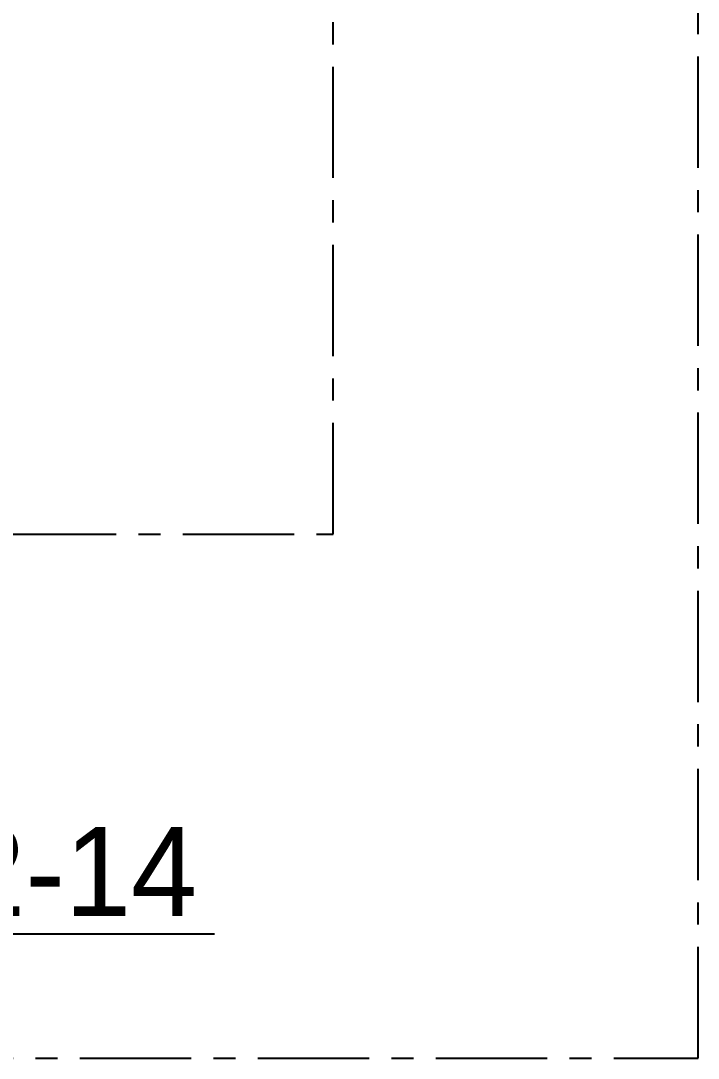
# Model space of a CAD drawing. Extents: x 0 to 948, y 0 to 695.
# Drawn here: x 582.2 to 658.3, y 119.1 to 235.6 of the extents above; entities that cross this region are included whole.
import ezdxf
from ezdxf import colors
from ezdxf.entities.mleader import LeaderData, LeaderLine
from ezdxf.math import Vec2, Vec3

# ---------------------------------------------------------------- set-up
doc = ezdxf.new("R2010")
doc.units = 0
doc.header["$LTSCALE"] = 10
doc.header["$MEASUREMENT"] = 0
doc.linetypes.add('CENTER', pattern=[2, 1.25, -0.25, 0.25, -0.25])
doc.layers.get('0').update_dxf_attribs({"linetype": 'CONTINUOUS'})
doc.layers.add('1', color=7, linetype='CONTINUOUS')
doc.styles.add('Daelim Dimension', font='')
doc.styles.get('Daelim Dimension').set_extended_font_data('나눔고딕')

msp = doc.modelspace()

# ---------------------------------------------------------------- linework, layer by layer
at = {"layer": '1', "color": 1, "linetype": 'CENTER', "lineweight": -3}
for p, q in [((617.32, 177.93), (617.32, 372.86)), ((658.35, 119.08), (658.35, 353.23)), ((580.43, 177.93), (617.32, 177.93)), ((488.86, 119.08), (658.35, 119.08))]:
    msp.add_line(p, q, dxfattribs=at)

# ---------------------------------------------------------------- leaders
at = {"lineweight": -3, "ltscale": 0.5}
ml = msp.add_multileader_mtext('Standard', dxfattribs=at)
ml.set_content('G1/2-14', color=256, style='Daelim Dimension')
ml.set_leader_properties(color=5)
ml.build(insert=Vec2(0, 0))
ml.multileader.update_dxf_attribs({"text_left_attachment_type": 6, "text_right_attachment_type": 6, "dogleg_length": 0.36, "arrow_head_size": 5})
ctx = ml.context
ctx.base_point, ctx.char_height, ctx.arrow_head_size, ctx.landing_gap_size, ctx.plane_origin = Vec3(553.64, 133.05), 10, 5, 0.09, Vec3(538.1, 168.52)
ctx.left_attachment, ctx.right_attachment = 6, 6
notes = []
notes.append((ctx, [(0, (1, 1, 0), (553.28, 133.05), (1, 0), 0.36, [(0, [(525.48, 167.56)], 0, [])])]))
ctx.mtext.insert, ctx.mtext.flow_direction = Vec3(553.73, 145.05), 5
for ctx, leaders in notes:
    for number, flags, end, landing, length, lines in leaders:
        leader = LeaderData()
        leader.index, (leader.has_last_leader_line, leader.has_dogleg_vector, leader.attachment_direction) = number, flags
        leader.last_leader_point, leader.dogleg_vector, leader.dogleg_length = Vec3(end), Vec3(landing), length
        for number, points, colour, breaks in lines:
            line = LeaderLine()
            line.index, line.vertices, line.color, line.breaks = number, Vec3.list(points), colors.encode_raw_color(colour), breaks
            leader.lines.append(line)
        ctx.leaders.append(leader)

doc.saveas('drawing.dxf')
